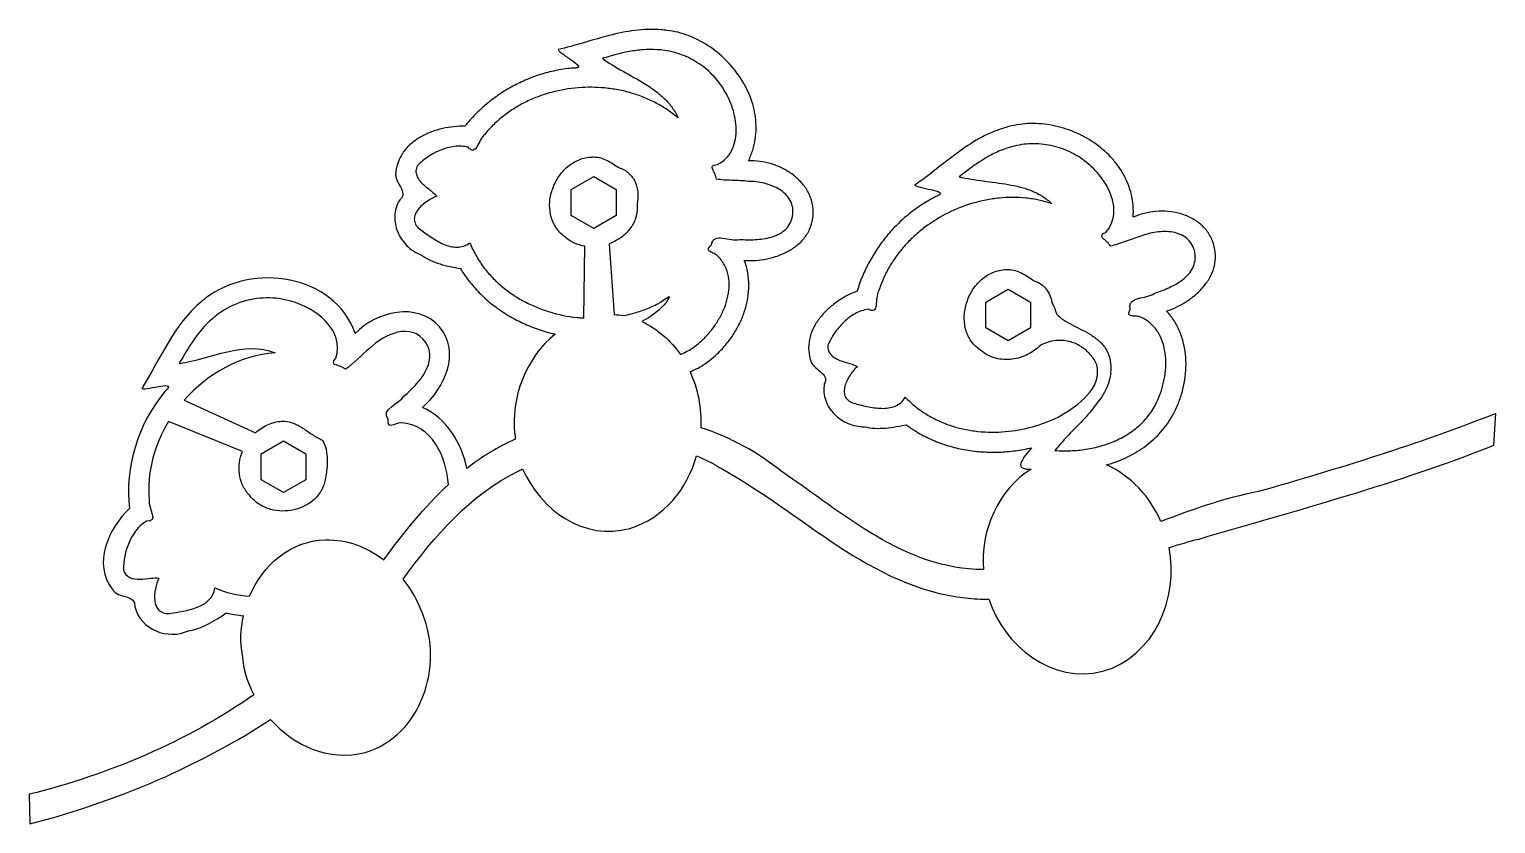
# Model space of a CAD drawing. Extents: x 0 to 116, y 42 to 104.
import ezdxf

# ---------------------------------------------------------------- set-up
doc = ezdxf.new("R2010")
doc.units = 0
doc.layers.get('0').update_dxf_attribs({"linetype": 'CONTINUOUS'})

msp = doc.modelspace()

# ---------------------------------------------------------------- linework, layer by layer
at = {"color": 5}
for points in [[(49.708988, 102.726582), (49.708996, 102.725947)], [(79.298377, 95.285652), (79.298374, 95.286446)], [(43.925609, 81.535944), (44.008937, 87.187947)], [(45.930137, 87.3853), (46.32624, 81.785235)], [(12.349525, 75.02095), (17.968582, 72.434304)], [(16.94152, 70.951817), (11.106198, 73.32767)]]:
    msp.add_lwpolyline(points, dxfattribs=at)
at = {"color": 1}
for points in [[(42.932093, 91.671709), (44.707879, 92.696943), (46.48367, 91.671709), (46.48367, 89.621214), (44.707879, 88.595954), (42.932093, 89.621214)], [(75.682896, 82.77729), (77.458686, 83.80255), (79.234472, 82.77729), (79.234472, 80.726796), (77.458686, 79.701509), (75.682896, 80.726796)], [(18.410746, 70.782563), (20.186536, 71.807797), (21.962322, 70.782563), (21.962322, 68.732043), (20.186536, 67.706835), (18.410746, 68.732043)]]:
    msp.add_lwpolyline(points, close=True, dxfattribs=at)
at = {"color": 5}
for points in [[(18.84761, 83.102304)], [(51.556558, 78.631137)]]:
    msp.add_lwpolyline(points, close=True, dxfattribs=at)
at = {"color": 3}
for points in [[(115.827821, 71.452409), (115.985166, 73.96603)], [(0.100782, 43.861289), (0.147294, 41.534358)]]:
    msp.add_lwpolyline(points, dxfattribs=at)
at = {"color": 1}
msp.add_lwpolyline([(16.994658, 57.964983), (16.994606, 57.964586)], dxfattribs=at)
at = {"color": 3}
for points in [[(48.99874, 104.328317), (48.651353, 104.319321), (48.305924, 104.291381), (47.962368, 104.248492)], [(50.047517, 104.294239), (49.695552, 104.32837), (49.34613, 104.33726), (48.99874, 104.328317)], [(45.918686, 103.843865), (44.566213, 103.497816), (43.22984, 103.041886), (41.885201, 102.734626)], [(47.962368, 104.248492), (47.275258, 104.162688), (46.594922, 104.016876), (45.918686, 103.843865)], [(50.49439, 104.255848), (50.346031, 104.27331), (50.196951, 104.286883), (50.047517, 104.294239)], [(51.348219, 104.098897), (51.066816, 104.168905), (50.781813, 104.221584), (50.49439, 104.255848)], [(52.179953, 103.838811), (51.907294, 103.941893), (51.629617, 104.028835), (51.348219, 104.098897)], [(53.74459, 103.041198), (53.250539, 103.362985), (52.72527, 103.632754), (52.179953, 103.838811)], [(41.885201, 102.734626), (41.947243, 102.622019), (42.138642, 102.470836), (42.36928, 102.308276)], [(42.36928, 102.308276), (42.59992, 102.145716), (42.86966, 101.972149), (43.088618, 101.81414)], [(55.122419, 101.929631), (54.701377, 102.345344), (54.238636, 102.719386), (53.74459, 103.041198)], [(41.830162, 101.104104), (41.420357, 101.024729), (41.01492, 100.923394), (40.615505, 100.801395)], [(43.070402, 101.274655), (42.654151, 101.240629), (42.239978, 101.183453), (41.830162, 101.104104)], [(43.426195, 101.302145), (43.357906, 101.277539), (43.243016, 101.267511), (43.070402, 101.274655)], [(43.088618, 101.81414), (43.307574, 101.656131), (43.475545, 101.513891), (43.502548, 101.414937)], [(43.502548, 101.414937), (43.516042, 101.36546), (43.494478, 101.326751), (43.426195, 101.302145)], [(56.249096, 100.568852), (55.922799, 101.056638), (55.543461, 101.513944), (55.122419, 101.929631)], [(38.309047, 99.832861), (37.942282, 99.633894), (37.585796, 99.417015), (37.241282, 99.183653)], [(39.437665, 100.375071), (39.052595, 100.213226), (38.675813, 100.031828), (38.309047, 99.832861)], [(40.615505, 100.801395), (40.21609, 100.679422), (39.822731, 100.536917), (39.437665, 100.375071)], [(57.05874, 99.02477), (56.848928, 99.562801), (56.575394, 100.081066), (56.249096, 100.568852)], [(37.241282, 99.183653), (36.896765, 98.950343), (36.564297, 98.700603), (36.245991, 98.435649)], [(57.324228, 98.204271), (57.252521, 98.481766), (57.163645, 98.755716), (57.05874, 99.02477)], [(35.335189, 97.596946), (35.047042, 97.3031), (34.774931, 96.995258), (34.520897, 96.67527)], [(36.245991, 98.435649), (35.927678, 98.170669), (35.623339, 97.890766), (35.335189, 97.596946)], [(57.486235, 97.362446), (57.450442, 97.645683), (57.395938, 97.926776), (57.324228, 98.204271)], [(57.536233, 96.507869), (57.539065, 96.794095), (57.522025, 97.07921), (57.486235, 97.362446)], [(31.879961, 96.225294), (31.593457, 96.117238), (31.315798, 95.989259), (31.053654, 95.841224)], [(32.75937, 96.490803), (32.461652, 96.421853), (32.166473, 96.333376), (31.879961, 96.225294)], [(33.653116, 96.640028), (33.357346, 96.609363), (33.057087, 96.559753), (32.75937, 96.490803)], [(34.520897, 96.67527), (34.240224, 96.68215), (33.948886, 96.670773), (33.653116, 96.640028)], [(57.466471, 95.64784), (57.510646, 95.934384), (57.533394, 96.221589), (57.536233, 96.507869)], [(77.081216, 96.514695), (76.742412, 96.413809), (76.414479, 96.292418), (76.095611, 96.154253)], [(77.509873, 96.646087), (77.365704, 96.606929), (77.222567, 96.563722), (77.081216, 96.514695)], [(78.360601, 96.819336), (78.073422, 96.779119), (77.789278, 96.721731), (77.509873, 96.646087)], [(79.229154, 96.88871), (78.937747, 96.88236), (78.647774, 96.859553), (78.360601, 96.819336)], [(80.978277, 96.734061), (80.399768, 96.847911), (79.81197, 96.90141), (79.229154, 96.88871)], [(82.671978, 96.217806), (82.126095, 96.446062), (81.556789, 96.620184), (80.978277, 96.734061)], [(84.225376, 95.376801), (83.74044, 95.707292), (83.217861, 95.989576), (82.671978, 96.217806)], [(30.319975, 95.336214), (30.095354, 95.147408), (29.892789, 94.937963), (29.718847, 94.707564)], [(31.053654, 95.841224), (30.791512, 95.69319), (30.544593, 95.525021), (30.319975, 95.336214)], [(57.26842, 94.791278), (57.356677, 95.075388), (57.422277, 95.361297), (57.466471, 95.64784)], [(75.16427, 95.693058), (74.559004, 95.356666), (73.982384, 94.967147), (73.419798, 94.553974)], [(76.095611, 96.154253), (75.776749, 96.016114), (75.466906, 95.861227), (75.16427, 95.693058)], [(85.553206, 94.247004), (85.157538, 94.667665), (84.710312, 95.046284), (84.225376, 95.376801)], [(29.289801, 93.952973), (29.179697, 93.680108), (29.104712, 93.386129), (29.071596, 93.070084)], [(29.718847, 94.707564), (29.544907, 94.477165), (29.399905, 94.225784), (29.289801, 93.952973)], [(56.933941, 93.945988), (57.068985, 94.224911), (57.180163, 94.507195), (57.26842, 94.791278)], [(57.848619, 93.898706), (57.540536, 93.942019), (57.233336, 93.958476), (56.933941, 93.945988)], [(58.768332, 93.689791), (58.465596, 93.78528), (58.1567, 93.855394), (57.848619, 93.898706)], [(73.419798, 94.553974), (72.29462, 93.727548), (71.225272, 92.805501), (70.092858, 92.018075)], [(86.106275, 93.585043), (85.936069, 93.815654), (85.751043, 94.036687), (85.553206, 94.247004)], [(29.071596, 93.070084), (29.046382, 92.96269), (29.044114, 92.857121), (29.058023, 92.753801)], [(29.058023, 92.753801), (29.07194, 92.650482), (29.101997, 92.549411), (29.141351, 92.449954)], [(59.651225, 93.329746), (59.367867, 93.473759), (59.071068, 93.59433), (58.768332, 93.689791)], [(60.45467, 92.829393), (60.204726, 93.018253), (59.934581, 93.185787), (59.651225, 93.329746)], [(61.1368, 92.199976), (60.934309, 92.430163), (60.704608, 92.64056), (60.45467, 92.829393)], [(86.570979, 92.864926), (86.431938, 93.11427), (86.276484, 93.354459), (86.106275, 93.585043)], [(86.936847, 92.090544), (86.832511, 92.357138), (86.710015, 92.61561), (86.570979, 92.864926)], [(29.141351, 92.449954), (29.220067, 92.25112), (29.335931, 92.059667), (29.433972, 91.875173)], [(29.433972, 91.875173), (29.532014, 91.690679), (29.612447, 91.512826), (29.620006, 91.341112)], [(61.655375, 91.451946), (61.514363, 91.71981), (61.339293, 91.969788), (61.1368, 92.199976)], [(70.092858, 92.018075), (70.192487, 91.936821), (70.426289, 91.86795), (70.700964, 91.803339)], [(70.700964, 91.803339), (70.975633, 91.73878), (71.291101, 91.678138), (71.553239, 91.613447)], [(71.553239, 91.613447), (71.815378, 91.548677), (72.024124, 91.480044), (72.086155, 91.398341)], [(87.193422, 91.266949), (87.127334, 91.549259), (87.04118, 91.823976), (86.936847, 92.090544)], [(29.369634, 90.84306), (29.247195, 90.6433), (29.155393, 90.43576), (29.091742, 90.22412)], [(29.569624, 91.088011), (29.530183, 91.005038), (29.466011, 90.923361), (29.369634, 90.84306)], [(29.620006, 91.341112), (29.623763, 91.255254), (29.609053, 91.170985), (29.569624, 91.088011)], [(61.968922, 90.596177), (61.903433, 90.89812), (61.796385, 91.184081), (61.655375, 91.451946)], [(62.034423, 89.643915), (62.058473, 89.976285), (62.034415, 90.294235), (61.968922, 90.596177)], [(70.651354, 90.484814), (70.30089, 90.258066), (69.962358, 90.012348), (69.637458, 89.749987)], [(71.737725, 91.106479), (71.364332, 90.919392), (71.001819, 90.711589), (70.651354, 90.484814)], [(72.057474, 91.264991), (72.00329, 91.216784), (71.900553, 91.164264), (71.737725, 91.106479)], [(72.086155, 91.398341), (72.117167, 91.357489), (72.111661, 91.313251), (72.057474, 91.264991)], [(87.329849, 90.398401), (87.305534, 90.694893), (87.259512, 90.984639), (87.193422, 91.266949)], [(87.33567, 89.489531), (87.356677, 89.798723), (87.354164, 90.101936), (87.329849, 90.398401)], [(28.982834, 89.580733), (28.973044, 89.364912), (28.988734, 89.149224), (29.027795, 88.936975)], [(29.091742, 90.22412), (29.028096, 90.012454), (28.992658, 89.796554), (28.982834, 89.580733)], [(61.847611, 88.730389), (61.949206, 89.011508), (62.013812, 89.315859), (62.034423, 89.643915)], [(69.637458, 89.749987), (69.312562, 89.4876), (69.001259, 89.208411), (68.704568, 88.914353)], [(88.2019, 89.787558), (87.899946, 89.712628), (87.608728, 89.612959), (87.33567, 89.489531)], [(89.133241, 89.93718), (88.816762, 89.912573), (88.503847, 89.862488), (88.2019, 89.787558)], [(90.086286, 89.932946), (89.769654, 89.960648), (89.449717, 89.961733), (89.133241, 89.93718)], [(91.018402, 89.769381), (90.715981, 89.851216), (90.402918, 89.905271), (90.086286, 89.932946)], [(91.886569, 89.440319), (91.612728, 89.578193), (91.320826, 89.687598), (91.018402, 89.769381)], [(92.647378, 88.940362), (92.416487, 89.136127), (92.160413, 89.302497), (91.886569, 89.440319)], [(29.027795, 88.936975), (29.066855, 88.7247), (29.128913, 88.515891), (29.211892, 88.314913)], [(29.211892, 88.314913), (29.294873, 88.113989), (29.398849, 87.920896), (29.520788, 87.738968)], [(61.438721, 87.956033), (61.607629, 88.191168), (61.746016, 88.449295), (61.847611, 88.730389)], [(68.704568, 88.914353), (68.407875, 88.620375), (68.125888, 88.311606), (67.860042, 87.990005)], [(93.25742, 88.263637), (93.083846, 88.519225), (92.878272, 88.744623), (92.647378, 88.940362)], [(93.674449, 87.405196), (93.572563, 87.722458), (93.430992, 88.008103), (93.25742, 88.263637)], [(29.520788, 87.738968), (29.642731, 87.557041), (29.782648, 87.386411), (29.938594, 87.231259)], [(29.938594, 87.231259), (30.094542, 87.076108), (30.266362, 86.936381), (30.451356, 86.815784)], [(60.116704, 86.814223), (60.379261, 86.960379), (60.625495, 87.128257), (60.848057, 87.318466)], [(60.848057, 87.318466), (61.07062, 87.508649), (61.269817, 87.720871), (61.438721, 87.956033)], [(67.112023, 86.988901), (66.879666, 86.643726), (66.664882, 86.287782), (66.468649, 85.923054)], [(67.860042, 87.990005), (67.5942, 87.668404), (67.34438, 87.334076), (67.112023, 86.988901)], [(93.842269, 86.48778), (93.831447, 86.786468), (93.777909, 87.093173), (93.674449, 87.405196)], [(25.857822, 80.277004), (24.253923, 84.96894), (17.681988, 85.919931), (14.027886, 83.074523)], [(30.451356, 86.815784), (30.636345, 86.695134), (30.834875, 86.593402), (31.043957, 86.515032)], [(31.043957, 86.515032), (31.269974, 86.347974), (31.513719, 86.207957), (31.768722, 86.088683)], [(31.768722, 86.088683), (32.023719, 85.969409), (32.289771, 85.870931), (32.559371, 85.787931)], [(32.559371, 85.787931), (33.098571, 85.621878), (33.65264, 85.516839), (34.163931, 85.426722)], [(56.879683, 85.088373), (56.820827, 85.420239), (56.730964, 85.748931), (56.607218, 86.072014)], [(56.607218, 86.072014), (56.893145, 86.05217), (57.189918, 86.051906), (57.490498, 86.072014)], [(57.490498, 86.072014), (57.791077, 86.092122), (58.09547, 86.132551), (58.397037, 86.193722)], [(58.397037, 86.193722), (58.698601, 86.254868), (58.997241, 86.337021), (59.286132, 86.440208)], [(59.286132, 86.440208), (59.575023, 86.543396), (59.854148, 86.668014), (60.116704, 86.814223)], [(66.468649, 85.923054), (66.272415, 85.558325), (66.094753, 85.18476), (65.937286, 84.804528)], [(93.752353, 85.616931), (93.821155, 85.898183), (93.853085, 86.189066), (93.842269, 86.48778)], [(34.163931, 85.426722), (34.389359, 85.052574), (34.637924, 84.695969), (34.907299, 84.357011)], [(56.966109, 84.086872), (56.966638, 84.421596), (56.938534, 84.756479), (56.879683, 85.088373)], [(65.937286, 84.804528), (65.779819, 84.424295), (65.642516, 84.037421), (65.526457, 83.645679)], [(92.953176, 84.063509), (93.142075, 84.297268), (93.307318, 84.544945), (93.442679, 84.804554)], [(93.442679, 84.804554), (93.578045, 85.06411), (93.683558, 85.335705), (93.752353, 85.616931)], [(34.907299, 84.357011), (35.176674, 84.018106), (35.466766, 83.696982), (35.774691, 83.394272)], [(56.882009, 83.085768), (56.936473, 83.417423), (56.965514, 83.752121), (56.966109, 84.086872)], [(65.526457, 83.645679), (65.263564, 83.547148), (64.997534, 83.427265), (64.734641, 83.288333)], [(92.322203, 83.406575), (92.551599, 83.610251), (92.764277, 83.829803), (92.953176, 84.063509)], [(13.683332, 82.787715), (11.496313, 80.994713), (10.4584, 78.265906), (8.979339, 75.937335)], [(14.027886, 83.074523), (13.910098, 82.982633), (13.794698, 82.887595), (13.683332, 82.787715)], [(32.508989, 80.807203), (30.775262, 82.832456), (27.490118, 82.032647), (25.857822, 80.277004)], [(35.774691, 83.394272), (36.082616, 83.091562), (36.408357, 82.807109), (36.749442, 82.541599)], [(36.749442, 82.541599), (37.090522, 82.276143), (37.446826, 82.029366), (37.815658, 81.802115)], [(56.64481, 82.102867), (56.747704, 82.425526), (56.827542, 82.75406), (56.882009, 83.085768)], [(63.961431, 82.815866), (63.711048, 82.640686), (63.470171, 82.448413), (63.244807, 82.241112)], [(64.734641, 83.288333), (64.471748, 83.149374), (64.211814, 82.9911), (63.961431, 82.815866)], [(89.97505, 82.064026), (90.247729, 82.152371), (90.5231, 82.263258), (90.794385, 82.394226)], [(90.794385, 82.394226), (91.06567, 82.525221), (91.332831, 82.676325), (91.589685, 82.845738)], [(91.589685, 82.845738), (91.846546, 83.015203), (92.092804, 83.202899), (92.322203, 83.406575)], [(37.815658, 81.802115), (38.184495, 81.574838), (38.565868, 81.366981), (38.957065, 81.178889)], [(38.957065, 81.178889), (39.348259, 80.990823), (39.749611, 80.822919), (40.15777, 80.675043)], [(55.775095, 80.262293), (55.95838, 80.549154), (56.124189, 80.847922), (56.270028, 81.155632)], [(56.270028, 81.155632), (56.415863, 81.463369), (56.541913, 81.780208), (56.64481, 82.102867)], [(62.621975, 81.576426), (62.434139, 81.341158), (62.268322, 81.0929), (62.130527, 80.83382)], [(63.244807, 82.241112), (63.01944, 82.033811), (62.809805, 81.811693), (62.621975, 81.576426)], [(90.595558, 81.253211), (90.416944, 81.539066), (90.210574, 81.810582), (89.97505, 82.064026)], [(91.049795, 80.356353), (90.925216, 80.667053), (90.774171, 80.967381), (90.595558, 81.253211)], [(31.164493, 74.450985), (32.902554, 75.946674), (34.237872, 78.825976), (32.508989, 80.807203)], [(41.646832, 80.243296), (39.378871, 78.377984), (38.100265, 75.184807), (38.47996, 72.277089)], [(40.15777, 80.675043), (40.565927, 80.52722), (40.981, 80.399533), (41.400722, 80.292905)], [(41.400722, 80.292905), (41.482068, 80.272268), (41.565174, 80.262346), (41.646832, 80.243296)], [(55.175904, 79.44063), (55.391156, 79.700715), (55.591808, 79.975432), (55.775095, 80.262293)], [(61.807677, 80.026126), (61.732438, 79.747414), (61.691584, 79.459891), (61.691406, 79.165701)], [(62.130527, 80.83382), (61.992738, 80.574766), (61.88292, 80.304838), (61.807677, 80.026126)], [(91.345904, 79.396735), (91.272484, 79.724739), (91.174372, 80.045679), (91.049795, 80.356353)], [(54.489122, 78.707707), (54.730846, 78.935064), (54.960652, 79.180597), (55.175904, 79.44063)], [(61.691406, 79.165701), (61.691232, 78.871484), (61.731909, 78.570547), (61.819306, 78.26498)], [(91.493181, 78.396002), (91.468046, 78.733716), (91.41932, 79.068758), (91.345904, 79.396735)], [(52.315605, 77.274459), (52.600058, 77.402465), (52.893037, 77.50843), (53.162454, 77.672895)], [(53.162454, 77.672895), (53.632116, 77.959598), (54.076843, 78.302895), (54.489122, 78.707707)], [(61.819306, 78.26498), (61.836054, 78.155945), (61.873191, 78.057547), (61.924726, 77.966953)], [(61.924726, 77.966953), (61.976259, 77.876307), (62.042141, 77.793307), (62.115801, 77.715811)], [(62.115801, 77.715811), (62.263126, 77.560739), (62.441934, 77.426648), (62.601819, 77.292186)], [(91.499373, 77.377859), (91.519666, 77.717795), (91.518317, 78.058261), (91.493181, 78.396002)], [(8.979339, 75.937335), (9.472549, 75.79192), (11.871444, 76.663484), (10.848999, 75.733473)], [(53.18842, 72.842927), (53.264247, 74.375288), (52.969671, 75.910665), (52.315605, 77.274459)], [(62.601819, 77.292186), (62.761707, 77.157646), (62.902706, 77.022708), (62.973889, 76.866234)], [(63.021948, 76.612763), (63.016365, 76.521085), (62.987158, 76.421284), (62.92777, 76.310847)], [(62.973889, 76.866234), (63.009486, 76.78797), (63.027526, 76.704468), (63.021948, 76.612763)], [(91.374185, 76.363975), (91.436997, 76.698541), (91.479105, 77.037948), (91.499373, 77.377859)], [(10.848999, 75.733473), (8.673584, 73.197627), (7.651734, 69.699253), (8.008078, 66.450302)], [(62.92777, 76.310847), (62.888852, 76.079786), (62.881359, 75.853091), (62.901417, 75.632984)], [(62.901417, 75.632984), (62.921473, 75.412878), (62.96901, 75.199279), (63.040556, 74.995418)], [(90.762206, 74.441592), (90.901462, 74.742794), (91.023276, 75.056325), (91.125749, 75.377979)], [(91.125749, 75.377979), (91.228222, 75.699659), (91.311378, 76.02941), (91.374185, 76.363975)], [(34.677855, 69.610962), (34.271453, 71.654709), (33.095287, 73.577675), (31.164493, 74.450985)], [(63.040556, 74.995418), (63.112102, 74.791583), (63.207548, 74.597114), (63.323097, 74.414816)], [(63.323097, 74.414816), (63.438646, 74.232518), (63.574112, 74.062497), (63.726176, 73.907107)], [(89.918455, 72.985855), (90.246949, 73.427285), (90.531077, 73.912029), (90.762206, 74.441592)], [(63.726176, 73.907107), (63.878238, 73.751691), (64.046997, 73.610906), (64.228086, 73.487743)], [(64.228086, 73.487743), (64.409169, 73.364579), (64.602553, 73.259037), (64.805182, 73.173418)], [(64.805182, 73.173418), (65.007808, 73.087799), (65.219477, 73.022023), (65.436155, 72.97924)], [(67.775553, 72.813875), (68.337734, 72.861368), (68.89078, 72.971144), (69.398716, 73.078591)], [(69.398716, 73.078591), (69.74763, 72.81578), (70.111676, 72.577629), (70.488188, 72.363899)], [(115.985166, 73.96603), (109.854791, 71.528371), (103.500608, 69.583525), (97.226173, 67.78576)], [(38.502053, 71.93059), (37.100629, 71.309534), (35.83844, 70.520176), (34.677855, 69.610962)], [(38.47996, 72.277089), (38.483929, 72.161519), (38.49229, 72.045975), (38.502053, 71.93059)], [(59.593866, 69.351273), (57.702217, 70.895752), (55.512787, 72.073862), (53.18842, 72.842927)], [(65.436155, 72.97924), (65.652833, 72.936378), (65.874892, 72.916534), (66.098132, 72.921905)], [(66.098132, 72.921905), (66.370211, 72.851367), (66.648764, 72.812738), (66.929865, 72.797471)], [(66.929865, 72.797471), (67.210966, 72.782125), (67.49446, 72.789798), (67.775553, 72.813875)], [(70.488188, 72.363899), (70.864701, 72.150195), (71.253723, 71.961044), (71.652461, 71.795335)], [(88.808444, 71.789806), (89.217071, 72.14612), (89.589959, 72.544397), (89.918455, 72.985855)], [(71.652461, 71.795335), (72.051193, 71.629653), (72.459681, 71.487413), (72.875259, 71.368615)], [(72.875259, 71.368615), (73.29084, 71.249844), (73.713647, 71.154409), (74.14069, 71.081437)], [(74.14069, 71.081437), (74.567735, 71.008491), (74.998956, 70.958141), (75.432087, 70.929883)], [(75.432087, 70.929883), (75.865217, 70.90152), (76.300108, 70.89517), (76.73395, 70.910833)], [(76.73395, 70.910833), (77.16779, 70.926179), (77.600823, 70.962956), (78.030001, 71.0209)], [(78.030001, 71.0209), (78.459171, 71.078791), (78.884444, 71.157584), (79.30357, 71.256935)], [(79.30357, 71.256935), (79.125855, 71.04204), (78.937305, 70.821642), (78.781508, 70.613548)], [(85.996587, 70.141848), (86.513805, 70.336899), (87.012566, 70.570711), (87.484101, 70.844899)], [(87.484101, 70.844899), (87.955636, 71.119113), (88.399811, 71.433465), (88.808444, 71.789806)], [(92.543508, 64.038466), (100.344481, 66.34005), (108.265934, 68.439493), (115.827821, 71.452409)], [(38.790023, 69.438956), (38.888696, 69.494598), (38.988746, 69.547594), (39.088457, 69.601331)], [(39.088457, 69.601331), (40.465235, 66.336399), (43.971046, 63.845823), (47.549596, 64.88262)], [(47.549596, 64.88262), (50.275043, 65.700473), (52.088582, 67.984727), (52.827584, 70.617543)], [(52.827584, 70.617543), (53.521279, 70.330999), (54.19821, 69.987464), (54.851112, 69.580032)], [(54.851112, 69.580032), (61.177731, 66.103725), (66.578348, 60.207617), (74.094959, 59.380212)], [(79.275286, 69.568338), (76.701219, 67.984568), (75.212316, 64.652141), (75.504574, 61.619169)], [(78.456719, 70.044984), (78.433673, 69.962514), (78.429731, 69.887399), (78.450527, 69.822523)], [(78.450527, 69.822523), (78.471324, 69.757647), (78.51676, 69.702878), (78.592381, 69.660121)], [(78.781508, 70.613548), (78.625713, 70.405426), (78.502859, 70.209926), (78.456719, 70.044984)], [(78.592381, 69.660121), (78.668004, 69.617391), (78.773814, 69.587044), (78.915231, 69.570983)], [(78.915231, 69.570983), (79.010155, 69.559606), (79.146588, 69.565163), (79.275286, 69.568338)], [(85.221053, 69.913936), (85.479673, 69.99048), (85.745709, 70.047207), (85.996587, 70.141848)], [(89.518479, 65.422343), (88.688561, 67.36621), (87.136396, 69.05957), (85.221053, 69.913936)], [(29.64869, 60.871219), (32.136493, 64.312019), (34.911075, 67.52377), (38.790023, 69.438956)], [(75.504574, 61.619169), (69.322246, 61.648776), (64.422819, 66.067556), (59.593866, 69.351273)], [(97.226173, 67.78576), (94.581813, 67.290698), (92.041398, 66.387014), (89.518479, 65.422343)], [(8.008078, 66.450302), (6.373741, 64.909634), (5.080831, 62.037634), (6.671334, 60.054133)], [(90.178141, 63.359837), (90.961734, 63.617409), (91.749298, 63.849686), (92.543508, 64.038466)], [(84.92767, 53.580943), (89.00282, 54.727065), (90.971153, 59.398204), (90.178141, 63.359837)], [(31.188525, 58.097724), (30.84204, 59.086763), (30.315178, 60.035268), (29.64869, 60.871219)], [(6.671334, 60.054133), (7.132431, 59.301552), (8.545655, 59.68025), (8.449527, 58.681368)], [(74.094959, 59.380212), (74.717391, 59.30425), (75.332659, 59.272342), (75.941753, 59.276734)], [(75.941753, 59.276734), (77.143454, 55.575742), (80.958838, 52.541527), (84.92767, 53.580943)], [(8.449527, 58.681368), (8.877554, 56.856511), (11.054117, 56.051992), (12.684165, 56.783036)], [(12.684165, 56.783036), (13.796828, 56.944008), (14.813722, 57.61306), (15.667326, 58.204245)], [(15.667326, 58.204245), (16.105963, 58.093041), (16.549291, 58.015915), (16.99477, 57.964744)], [(16.99477, 57.964744), (16.766389, 56.935118), (16.729173, 55.870276), (16.915704, 54.856393)], [(26.638398, 47.17202), (31.082964, 48.45644), (32.872781, 54.060262), (31.188525, 58.097724)], [(16.915704, 54.856393), (17.008374, 53.774988), (17.336701, 52.707765), (17.842394, 51.722853)], [(17.842394, 51.722853), (12.519541, 48.005246), (6.386774, 45.422595), (0.100782, 43.861289)], [(10.855203, 45.238789), (13.698826, 46.563531), (16.530902, 48.035937), (19.170227, 49.775361)], [(19.170227, 49.775361), (21.031451, 47.669754), (23.807076, 46.419677), (26.638398, 47.17202)], [(0.147294, 41.534358), (3.831257, 42.450874), (7.431394, 43.750825), (10.855203, 45.238789)]]:
    msp.add_open_spline(points, degree=3, dxfattribs=at)
at = {"color": 5}
for points in [[(47.520752, 102.577172), (46.799616, 102.442552), (46.087265, 102.244511), (45.385215, 102.04737)], [(45.385215, 102.04737), (45.885198, 101.679044), (46.444842, 101.349161), (47.01884, 101.024544)], [(48.60906, 102.723301), (48.244316, 102.695864), (47.881318, 102.644482), (47.520752, 102.577172)], [(49.708996, 102.725947), (49.340468, 102.754602), (48.973806, 102.751083), (48.60906, 102.723301)], [(50.127567, 102.693245), (49.988729, 102.708855), (49.849125, 102.719835), (49.708988, 102.726582)], [(51.645309, 102.328543), (51.157756, 102.509915), (50.64814, 102.634005), (50.127567, 102.693245)], [(53.029726, 101.618904), (52.598135, 101.90812), (52.132862, 102.147171), (51.645309, 102.328543)], [(47.01884, 101.024544), (47.592837, 100.699927), (48.181215, 100.380654), (48.739671, 100.032357)], [(54.211829, 100.607323), (53.859134, 100.990148), (53.461319, 101.329662), (53.029726, 101.618904)], [(43.465557, 99.714275), (42.757098, 99.656172), (42.054296, 99.534887), (41.370329, 99.351134)], [(45.594117, 99.69787), (44.888079, 99.766953), (44.174018, 99.772271), (43.465557, 99.714275)], [(46.645219, 99.546344), (46.297853, 99.612939), (45.947137, 99.663342), (45.594117, 99.69787)], [(48.739671, 100.032357), (49.018902, 99.858234), (49.290758, 99.676624), (49.549315, 99.483955)], [(55.123014, 99.336476), (54.87216, 99.798571), (54.564523, 100.224524), (54.211829, 100.607323)], [(39.388661, 98.613185), (39.072391, 98.459224), (38.764213, 98.289784), (38.465847, 98.105079)], [(40.359925, 99.02866), (40.029114, 98.905655), (39.704933, 98.767146), (39.388661, 98.613185)], [(41.370329, 99.351134), (41.028347, 99.259244), (40.690734, 99.151691), (40.359925, 99.02866)], [(47.675004, 99.298297), (47.33666, 99.397171), (46.992582, 99.479721), (46.645219, 99.546344)], [(48.672234, 98.952963), (48.346275, 99.084302), (48.01335, 99.199422), (47.675004, 99.298297)], [(49.627216, 98.509971), (49.317008, 98.673933), (48.998193, 98.82165), (48.672234, 98.952963)], [(49.549315, 99.483955), (49.807868, 99.291259), (50.053208, 99.087344), (50.279893, 98.867687)], [(50.529879, 97.968924), (50.238784, 98.165721), (49.937427, 98.346008), (49.627216, 98.509971)], [(50.279893, 98.867687), (50.506577, 98.648057), (50.714452, 98.41271), (50.898073, 98.157651)], [(55.471057, 98.6493), (55.366727, 98.893669), (55.249604, 99.124651), (55.123014, 99.336476)], [(55.741583, 97.8823), (55.666928, 98.147148), (55.575388, 98.404931), (55.471057, 98.6493)], [(37.601943, 97.50511), (37.324848, 97.289845), (37.059105, 97.05934), (36.806643, 96.813674)], [(38.465847, 98.105079), (38.167477, 97.920373), (37.879044, 97.720401), (37.601943, 97.50511)], [(51.370529, 97.329029), (51.101913, 97.558846), (50.820974, 97.772127), (50.529879, 97.968924)], [(50.898073, 98.157651), (51.081694, 97.90262), (51.241166, 97.627876), (51.370529, 97.329029)], [(55.911729, 97.072251), (55.874166, 97.345566), (55.816243, 97.617425), (55.741583, 97.8823)], [(36.806643, 96.813674), (36.554175, 96.568035), (36.314867, 96.306997), (36.090402, 96.031169)], [(55.862508, 95.466151), (55.921381, 95.720125), (55.952456, 95.984814), (55.959401, 96.254477)], [(55.959401, 96.254477), (55.96636, 96.52414), (55.949294, 96.798963), (55.911729, 97.072251)], [(33.696743, 95.073853), (33.331729, 95.031838), (32.967597, 94.933915), (32.61696, 94.79403)], [(34.781561, 95.017656), (34.427385, 95.101846), (34.061755, 95.115869), (33.696743, 95.073853)], [(35.491214, 95.085495), (35.401015, 94.93283), (35.306325, 94.816969), (35.19278, 94.788606)], [(35.762126, 95.60212), (35.666992, 95.427469), (35.58141, 95.238133), (35.491214, 95.085495)], [(36.090402, 96.031169), (35.962037, 95.936792), (35.857265, 95.776772), (35.762126, 95.60212)], [(55.598957, 94.742939), (55.717175, 94.969158), (55.803633, 95.212151), (55.862508, 95.466151)], [(77.753887, 95.057423), (77.619278, 95.020011), (77.486028, 94.978339), (77.353522, 94.932222)], [(79.298374, 95.286446), (78.778362, 95.272423), (78.258882, 95.19699), (77.753887, 95.057423)], [(80.847512, 95.144973), (80.339099, 95.251971), (79.818386, 95.299622), (79.298377, 95.285652)], [(82.321847, 94.648483), (81.851651, 94.871765), (81.355922, 95.037976), (80.847512, 95.144973)], [(31.618179, 94.262667), (31.307135, 94.053223), (31.021843, 93.816077), (30.775595, 93.565411)], [(32.61696, 94.79403), (32.266326, 94.654118), (31.929226, 94.472111), (31.618179, 94.262667)], [(35.006746, 94.818054), (34.93883, 94.854117), (34.864159, 94.918569), (34.781561, 95.017656)], [(35.19278, 94.788606), (35.136005, 94.774319), (35.074659, 94.781991), (35.006746, 94.818054)], [(42.655913, 93.487967), (42.923815, 93.712599), (43.222553, 93.896643), (43.546175, 94.026685)], [(43.546175, 94.026685), (43.869795, 94.156755), (44.21846, 94.232902), (44.586036, 94.241792)], [(44.586036, 94.241792), (44.635185, 94.244702), (44.683788, 94.24576), (44.732152, 94.244967)], [(44.732152, 94.244967), (44.913518, 94.241527), (45.089516, 94.212026), (45.260413, 94.163581)], [(45.260413, 94.163581), (45.431313, 94.115109), (45.597053, 94.04764), (45.758449, 93.968239)], [(45.758449, 93.968239), (46.081241, 93.809436), (46.386062, 93.602849), (46.676612, 93.404703)], [(54.481579, 93.636399), (54.740749, 93.770966), (54.960898, 93.934452), (55.145884, 94.120877)], [(55.145884, 94.120877), (55.330868, 94.307303), (55.480738, 94.516694), (55.598957, 94.742939)], [(75.379218, 93.976864), (74.760638, 93.582476), (74.173898, 93.132579), (73.596376, 92.687391)], [(76.333816, 94.519075), (76.005746, 94.357335), (75.688508, 94.174032), (75.379218, 93.976864)], [(77.353522, 94.932222), (77.000989, 94.821044), (76.661886, 94.680788), (76.333816, 94.519075)], [(83.641922, 93.810177), (83.236557, 94.14506), (82.792043, 94.425201), (82.321847, 94.648483)], [(30.655832, 93.1511), (30.648635, 93.018676), (30.671495, 92.891729), (30.717067, 92.770497)], [(30.775595, 93.565411), (30.700178, 93.421398), (30.663023, 93.283524), (30.655832, 93.1511)], [(30.717067, 92.770497), (30.762625, 92.649265), (30.830753, 92.533695), (30.913567, 92.423231)], [(41.950529, 92.705436), (42.150938, 92.998038), (42.388015, 93.263336), (42.655913, 93.487967)], [(46.676612, 93.404703), (46.832266, 93.359062), (46.975787, 93.298499), (47.107208, 93.225263)], [(47.107208, 93.225263), (47.238629, 93.152026), (47.3579, 93.066116), (47.465324, 92.969463)], [(47.465324, 92.969463), (47.680184, 92.776159), (47.847258, 92.540071), (47.967622, 92.278028)], [(54.112988, 93.25389), (54.067742, 93.362661), (54.049597, 93.455741), (54.09788, 93.522839)], [(54.09788, 93.522839), (54.146167, 93.589964), (54.26102, 93.631186), (54.481579, 93.636399)], [(54.290889, 92.890326), (54.230842, 93.020581), (54.158242, 93.145067), (54.112988, 93.25389)], [(54.394759, 92.492658), (54.398648, 92.624156), (54.350936, 92.760099), (54.290889, 92.890326)], [(84.221733, 93.302441), (84.033651, 93.490137), (83.838489, 93.660978), (83.641922, 93.810177)], [(84.7593, 92.692392), (84.591075, 92.910144), (84.409822, 93.114773), (84.221733, 93.302441)], [(30.913567, 92.423231), (30.99639, 92.312768), (31.093836, 92.207437), (31.198439, 92.107345)], [(31.198439, 92.107345), (31.407637, 91.907161), (31.644968, 91.727112), (31.848401, 91.565928)], [(31.848401, 91.565928), (32.051834, 91.404718), (32.221461, 91.262345), (32.295272, 91.13688)], [(41.235453, 90.728416), (41.265583, 91.077163), (41.344133, 91.425038), (41.465286, 91.758995)], [(41.465286, 91.758995), (41.586438, 92.092978), (41.75012, 92.412859), (41.950529, 92.705436)], [(47.967622, 92.278028), (48.087986, 92.015984), (48.161496, 91.727933), (48.189317, 91.430409)], [(55.634221, 92.394233), (55.201182, 92.408256), (54.776632, 92.425903), (54.394759, 92.492658)], [(56.923294, 92.317477), (56.508584, 92.369626), (56.067264, 92.38021), (55.634221, 92.394233)], [(58.185627, 92.161294), (57.757822, 92.267471), (57.320288, 92.317556), (56.923294, 92.317477)], [(58.813883, 91.959364), (58.611111, 92.041252), (58.399527, 92.108218), (58.185627, 92.161294)], [(59.38982, 91.668692), (59.210728, 91.780849), (59.016657, 91.877501), (58.813883, 91.959364)], [(59.875835, 91.284994), (59.732982, 91.4289), (59.568908, 91.556535), (59.38982, 91.668692)], [(73.596376, 92.687391), (74.197768, 92.53261), (74.839833, 92.43564), (75.493552, 92.349042)], [(75.493552, 92.349042), (76.147274, 92.262444), (76.812733, 92.1859), (77.460882, 92.071547)], [(77.460882, 92.071547), (77.784955, 92.014318), (78.104809, 91.947854), (78.416642, 91.865728)], [(78.416642, 91.865728), (78.728467, 91.783627), (79.032386, 91.685943), (79.324724, 91.566881)], [(79.324724, 91.566881), (79.61707, 91.447898), (79.897817, 91.307324), (80.16344, 91.13942)], [(85.219741, 92.004449), (85.082769, 92.243923), (84.927527, 92.474613), (84.7593, 92.692392)], [(85.569719, 91.264197), (85.475389, 91.516927), (85.356713, 91.765001), (85.219741, 92.004449)], [(31.517796, 90.722542), (31.255002, 90.541938), (31.006248, 90.324344), (30.823651, 90.086537)], [(32.295272, 91.13688), (32.057327, 91.046816), (31.780594, 90.903173), (31.517796, 90.722542)], [(41.296304, 89.693207), (41.223636, 90.030128), (41.205325, 90.379695), (41.235453, 90.728416)], [(48.136606, 90.526195), (48.152217, 90.336277), (48.149597, 90.152286), (48.130785, 89.974671)], [(48.189317, 91.430409), (48.21714, 91.132885), (48.199371, 90.825941), (48.136606, 90.526195)], [(60.234346, 90.803637), (60.140273, 90.980802), (60.018697, 91.141087), (59.875835, 91.284994)], [(60.427746, 90.220337), (60.395014, 90.432215), (60.328413, 90.626446), (60.234346, 90.803637)], [(74.668018, 90.585938), (73.987324, 90.386151), (73.322939, 90.124425), (72.687511, 89.805761)], [(75.699739, 90.838271), (75.352651, 90.770247), (75.00837, 90.685845), (74.668018, 90.585938)], [(76.747357, 90.992894), (76.396577, 90.95818), (76.046833, 90.906295), (75.699739, 90.838271)], [(77.80156, 91.045228), (77.450138, 91.045228), (77.098136, 91.027501), (76.747357, 90.992894)], [(78.852662, 90.991359), (78.50365, 91.027501), (78.152982, 91.045228), (77.80156, 91.045228)], [(79.892522, 90.826656), (79.548974, 90.900422), (79.201671, 90.95519), (78.852662, 90.991359)], [(80.911068, 90.547203), (80.576036, 90.659995), (80.236071, 90.752864), (79.892522, 90.826656)], [(80.16344, 91.13942), (80.429063, 90.971462), (80.679406, 90.776041), (80.911068, 90.547203)], [(85.774358, 90.496403), (85.734057, 90.753975), (85.664051, 91.011467), (85.569719, 91.264197)], [(85.799943, 89.727074), (85.825052, 89.9811), (85.814681, 90.238805), (85.774358, 90.496403)], [(30.606222, 89.716808), (30.554676, 89.589861), (30.526215, 89.46003), (30.527546, 89.32922)], [(30.527546, 89.32922), (30.528869, 89.19841), (30.559814, 89.066356), (30.627153, 88.935838)], [(30.823651, 90.086537), (30.732352, 89.967633), (30.657776, 89.843755), (30.606222, 89.716808)], [(41.683104, 88.73359), (41.495877, 89.032066), (41.368969, 89.356313), (41.296304, 89.693207)], [(48.027302, 89.461512), (47.927773, 89.133111), (47.769687, 88.832518), (47.567252, 88.56468)], [(48.130785, 89.974671), (48.111974, 89.79703), (48.077067, 89.625712), (48.027302, 89.461512)], [(60.180863, 88.923905), (60.285537, 89.10062), (60.366106, 89.301915), (60.418062, 89.530833)], [(60.418062, 89.530833), (60.459226, 89.778959), (60.460483, 90.008432), (60.427746, 90.220337)], [(72.687511, 89.805761), (72.05209, 89.48715), (71.445604, 89.111706), (70.879864, 88.685674)], [(85.612356, 88.980605), (85.714274, 89.222646), (85.774829, 89.473021), (85.799943, 89.727074)], [(30.627153, 88.935838), (30.69449, 88.805319), (30.798093, 88.676228), (30.944574, 88.550207)], [(30.944574, 88.550207), (31.206464, 88.360633), (31.505681, 88.136346), (31.827084, 87.922325)], [(42.009825, 88.30687), (41.88537, 88.441516), (41.776716, 88.584339), (41.683104, 88.73359)], [(42.431507, 87.928992), (42.274731, 88.0457), (42.13429, 88.172224), (42.009825, 88.30687)], [(47.567252, 88.56468), (47.364819, 88.296842), (47.118045, 88.061681), (46.840547, 87.863561)], [(58.732886, 87.909228), (58.93472, 87.967595), (59.128044, 88.04062), (59.307659, 88.13206)], [(59.307659, 88.13206), (59.487274, 88.2235), (59.653038, 88.333355), (59.800268, 88.464218)], [(59.800268, 88.464218), (59.947493, 88.595107), (60.076191, 88.747163), (60.180863, 88.923905)], [(70.879864, 88.685674), (70.596993, 88.472631), (70.32412, 88.247101), (70.063246, 88.009373)], [(84.863951, 88.034534), (84.883662, 88.114809), (84.974475, 88.195692), (85.177111, 88.282978)], [(85.177111, 88.282978), (85.36722, 88.50462), (85.510441, 88.738538), (85.612356, 88.980605)], [(89.164091, 88.29925), (88.727603, 88.23784), (88.302917, 88.120921), (87.934705, 87.97249)], [(89.822192, 88.346505), (89.603511, 88.346505), (89.382333, 88.329836), (89.164091, 88.29925)], [(90.465177, 88.292265), (90.257148, 88.32936), (90.04087, 88.346346), (89.822192, 88.346505)], [(91.059331, 88.117878), (90.873043, 88.197968), (90.673206, 88.255144), (90.465177, 88.292265)], [(91.571702, 87.805485), (91.418243, 87.934628), (91.245616, 88.037736), (91.059331, 88.117878)], [(31.827084, 87.922325), (32.148484, 87.708303), (32.492191, 87.504336), (32.842914, 87.354926)], [(32.842914, 87.354926), (33.01828, 87.280207), (33.19531, 87.2193), (33.372343, 87.177417)], [(33.372343, 87.177417), (33.549376, 87.13556), (33.726448, 87.112938), (33.901383, 87.115001)], [(33.901383, 87.115001), (34.076315, 87.117647), (34.248958, 87.143868), (34.418019, 87.201044)], [(34.418019, 87.201044), (34.587074, 87.258247), (34.752378, 87.345824), (34.911787, 87.469252)], [(34.911787, 87.469252), (35.051137, 87.123653), (35.211001, 86.792289), (35.38928, 86.475133)], [(43.173325, 87.439857), (42.907532, 87.56228), (42.657451, 87.724231), (42.431507, 87.928992)], [(44.008937, 87.187947), (43.720631, 87.23454), (43.439122, 87.317434), (43.173325, 87.439857)], [(46.840547, 87.863561), (46.563052, 87.665441), (46.254853, 87.504548), (45.930137, 87.3853)], [(53.893244, 86.76128), (53.80818, 86.814726), (53.754861, 86.874707), (53.763794, 86.957019)], [(53.763794, 86.957019), (53.77271, 87.039304), (53.844039, 87.144132), (54.008353, 87.288013)], [(54.008353, 87.288013), (54.027324, 87.42213), (54.064874, 87.526376), (54.117259, 87.606597)], [(54.117259, 87.606597), (54.169651, 87.686819), (54.236845, 87.742778), (54.315699, 87.780614)], [(54.315699, 87.780614), (54.473406, 87.856258), (54.677172, 87.858825), (54.898999, 87.833716)], [(54.898999, 87.833716), (55.120826, 87.80858), (55.36053, 87.755796), (55.590821, 87.721718)], [(55.590821, 87.721718), (55.821106, 87.687586), (56.041798, 87.672214), (56.224892, 87.721718)], [(56.224892, 87.721718), (56.602945, 87.701609), (57.02817, 87.690047), (57.459703, 87.712722)], [(57.459703, 87.712722), (57.891238, 87.735476), (58.329216, 87.792494), (58.732886, 87.909228)], [(69.317553, 87.260972), (69.081727, 86.999987), (68.859038, 86.727546), (68.651311, 86.444733)], [(70.063246, 88.009373), (69.802372, 87.771644), (69.553378, 87.521957), (69.317553, 87.260972)], [(84.978282, 87.790721), (84.895661, 87.874753), (84.844242, 87.954233), (84.863951, 88.034534)], [(85.279045, 87.519814), (85.174675, 87.618213), (85.060912, 87.706742), (84.978282, 87.790721)], [(85.523991, 87.189614), (85.478472, 87.313042), (85.38341, 87.421468), (85.279045, 87.519814)], [(86.710745, 87.561698), (86.30384, 87.412869), (85.903149, 87.270391), (85.523991, 87.189614)], [(87.934705, 87.97249), (87.530548, 87.865942), (87.11765, 87.710526), (86.710745, 87.561698)], [(91.968968, 87.336511), (91.859423, 87.520819), (91.72516, 87.676315), (91.571702, 87.805485)], [(92.21779, 86.693494), (92.163252, 86.939054), (92.078511, 87.152202), (91.968968, 87.336511)], [(35.38928, 86.475133), (35.567559, 86.157951), (35.764105, 85.85495), (35.977616, 85.56666)], [(54.212604, 86.603535), (54.09493, 86.660844), (53.978307, 86.707861), (53.893244, 86.76128)], [(54.538166, 86.384937), (54.449268, 86.478837), (54.33028, 86.546253), (54.212604, 86.603535)], [(55.06992, 85.632276), (54.93694, 85.897442), (54.761535, 86.149987), (54.538166, 86.384937)], [(68.651311, 86.444733), (68.443583, 86.161919), (68.25079, 85.868549), (68.074215, 85.565337)], [(92.04338, 85.473024), (92.131033, 85.649474), (92.193327, 85.838599), (92.224378, 86.04164)], [(92.224378, 86.04164), (92.25543, 86.244628), (92.255152, 86.461772), (92.21779, 86.693494)], [(35.977616, 85.56666), (36.191129, 85.27837), (36.421684, 85.004764), (36.666726, 84.74579)], [(36.666726, 84.74579), (36.911767, 84.486789), (37.171328, 84.2425), (37.444201, 84.013265)], [(55.346648, 84.804025), (55.293353, 85.089378), (55.202897, 85.367111), (55.06992, 85.632276)], [(55.400133, 83.93045), (55.415796, 84.225963), (55.399943, 84.518698), (55.346648, 84.804025)], [(67.595173, 84.626622), (67.452796, 84.304412), (67.328222, 83.973365), (67.2231, 83.63364)], [(68.074215, 85.565337), (67.897637, 85.262098), (67.737548, 84.948805), (67.595173, 84.626622)], [(75.350539, 84.550157), (75.61898, 84.78606), (75.920949, 84.980052), (76.251263, 85.117609)], [(76.251263, 85.117609), (76.416416, 85.186374), (76.588559, 85.240905), (76.767124, 85.279613)], [(76.767124, 85.279613), (76.945686, 85.318348), (77.130759, 85.341208), (77.321357, 85.346288)], [(77.321357, 85.346288), (77.373141, 85.349199), (77.424349, 85.350257), (77.47522, 85.349463)], [(77.47522, 85.349463), (77.665998, 85.345759), (77.850286, 85.314724), (78.029065, 85.263421)], [(78.029065, 85.263421), (78.207846, 85.212092), (78.381106, 85.140548), (78.549193, 85.056067)], [(78.549193, 85.056067), (78.885359, 84.887104), (79.201444, 84.666283), (79.502624, 84.451415)], [(91.260483, 84.55955), (91.425879, 84.68909), (91.57802, 84.829266), (91.710457, 84.981216)], [(91.710457, 84.981216), (91.842889, 85.13314), (91.955731, 85.296626), (92.04338, 85.473024)], [(37.444201, 84.013265), (37.717071, 83.784003), (38.002961, 83.56977), (38.299967, 83.370671)], [(55.263317, 83.040947), (55.337276, 83.336619), (55.384446, 83.634937), (55.400133, 83.93045)], [(67.2231, 83.63364), (67.139299, 83.498147), (67.1019, 83.310267), (67.078921, 83.112755)], [(74.187815, 82.748371), (74.299575, 83.093705), (74.456144, 83.426498), (74.65174, 83.731642)], [(74.65174, 83.731642), (74.847334, 84.03676), (75.08209, 84.314334), (75.350539, 84.550157)], [(79.502624, 84.451415), (79.70502, 84.392439), (79.886527, 84.304227), (80.047169, 84.192943)], [(80.047169, 84.192943), (80.207805, 84.081606), (80.347402, 83.947145), (80.465745, 83.795671)], [(80.465745, 83.795671), (80.584088, 83.644171), (80.681306, 83.475658), (80.756816, 83.296085)], [(88.416069, 83.212318), (88.642423, 83.266743), (88.85278, 83.334767), (89.00441, 83.448353)], [(89.00441, 83.448353), (89.362619, 83.570908), (89.761412, 83.719048), (90.15318, 83.901425)], [(90.15318, 83.901425), (90.544949, 84.083776), (90.929682, 84.30039), (91.260483, 84.55955)], [(18.847599, 83.102304), (17.417632, 83.08299), (15.999661, 82.596341), (14.867596, 81.705093)], [(20.77928, 82.833726), (20.150066, 83.02367), (19.497596, 83.111168), (18.84761, 83.102304)], [(24.333338, 78.331232), (25.049663, 80.554843), (22.691029, 82.341786), (20.77928, 82.833726)], [(38.299967, 83.370671), (38.596964, 83.171572), (38.905352, 82.987634), (39.222778, 82.819147)], [(39.222778, 82.819147), (39.540209, 82.650634), (39.866861, 82.497361), (40.201017, 82.359857)], [(40.201017, 82.359857), (40.535172, 82.222379), (40.876643, 82.10083), (41.223824, 81.994785)], [(48.701682, 82.168537), (49.036438, 82.294611), (49.36368, 82.438174), (49.681858, 82.59912)], [(50.686838, 83.198295), (50.419249, 82.590732), (49.751435, 82.019576), (49.19119, 81.620876)], [(49.681858, 82.59912), (49.851831, 82.638278), (50.211244, 82.919027), (50.452356, 83.083598)], [(50.452356, 83.083598), (50.572913, 83.165857), (50.663803, 83.218853), (50.686838, 83.198295)], [(54.967214, 82.166208), (55.088745, 82.451985), (55.189358, 82.745302), (55.263317, 83.040947)], [(67.020784, 82.532524), (66.99417, 82.357264), (66.949622, 82.214124), (66.854906, 82.145333)], [(67.078921, 83.112755), (67.055955, 82.915191), (67.047401, 82.707863), (67.020784, 82.532524)], [(73.992089, 81.688344), (74.009049, 82.044897), (74.076052, 82.402958), (74.187815, 82.748371)], [(80.756816, 83.296085), (80.832325, 83.116486), (80.886295, 82.92588), (80.918434, 82.730221)], [(80.918434, 82.730221), (81.023164, 82.536202), (81.141245, 82.256484), (81.282365, 81.846539)], [(87.110319, 82.218199), (87.077793, 82.349697), (87.073491, 82.46061), (87.092115, 82.55459)], [(87.092115, 82.55459), (87.110716, 82.648623), (87.152099, 82.725723), (87.211101, 82.790255)], [(87.211101, 82.790255), (87.329116, 82.919371), (87.517245, 82.997714), (87.732391, 83.057299)], [(87.732391, 83.057299), (87.947534, 83.116883), (88.189721, 83.15792), (88.416069, 83.212318)], [(14.546686, 81.43453), (13.418399, 80.478987), (12.671285, 79.178666), (11.950711, 77.910703)], [(14.867596, 81.705093), (14.757953, 81.618494), (14.651035, 81.528351), (14.546686, 81.43453)], [(31.440681, 79.589273), (30.278361, 81.231726), (28.124822, 80.228638), (26.996364, 79.111435)], [(41.223824, 81.994785), (41.918192, 81.782695), (42.635091, 81.633946), (43.359364, 81.550232)], [(43.359364, 81.550232), (43.547448, 81.528536), (43.736765, 81.547586), (43.925609, 81.535944)], [(46.32624, 81.785235), (46.570651, 81.761687), (46.819555, 81.75957), (47.058363, 81.711178)], [(47.058363, 81.711178), (47.265146, 81.753114), (47.473555, 81.788569), (47.676932, 81.8422)], [(47.676932, 81.8422), (48.024568, 81.933825), (48.366926, 82.042436), (48.701682, 82.168537)], [(49.19119, 81.620876), (48.981807, 81.472577), (48.742637, 81.365182), (48.519911, 81.235245)], [(48.519911, 81.235245), (49.731922, 80.664989), (50.783707, 79.739027), (51.556558, 78.631137)], [(54.027731, 80.58101), (54.212294, 80.816992), (54.386356, 81.070516), (54.544754, 81.336396)], [(54.544754, 81.336396), (54.703155, 81.602302), (54.84568, 81.880405), (54.967214, 82.166208)], [(64.463573, 81.187673), (64.190615, 80.926874), (63.945947, 80.632339), (63.735704, 80.321824)], [(65.360418, 81.850772), (65.037552, 81.675433), (64.736522, 81.448473), (64.463573, 81.187673)], [(66.387877, 82.204282), (66.027895, 82.150016), (65.683283, 82.026191), (65.360418, 81.850772)], [(66.671195, 82.103105), (66.594725, 82.111307), (66.501515, 82.14319), (66.387877, 82.204282)], [(66.854906, 82.145333), (66.807543, 82.110963), (66.747665, 82.095062), (66.671195, 82.103105)], [(74.097121, 80.638028), (74.008266, 80.976748), (73.975143, 81.331792), (73.992089, 81.688344)], [(81.282365, 81.846539), (81.436411, 81.671041), (81.623942, 81.516259), (81.833498, 81.373305)], [(81.833498, 81.373305), (82.04305, 81.230404), (82.274558, 81.099382), (82.51679, 80.971429)], [(87.007221, 81.819789), (86.984758, 81.899429), (87.011666, 82.023333), (87.110319, 82.218199)], [(87.200237, 81.687233), (87.101368, 81.705225), (87.02969, 81.740097), (87.007221, 81.819789)], [(87.555642, 81.660087), (87.42508, 81.669083), (87.299102, 81.669347), (87.200237, 81.687233)], [(87.938951, 81.578675), (87.821413, 81.632544), (87.6862, 81.650906), (87.555642, 81.660087)], [(88.713715, 81.079485), (88.491282, 81.275753), (88.233938, 81.444213), (87.938951, 81.578675)], [(53.447921, 79.930294), (53.647941, 80.12635), (53.843169, 80.345028), (54.027731, 80.58101)], [(63.735704, 80.321824), (63.525461, 80.011309), (63.349545, 79.684761), (63.214806, 79.360249)], [(74.536244, 79.684972), (74.330605, 79.976755), (74.185978, 80.299335), (74.097121, 80.638028)], [(82.51679, 80.971429), (83.00126, 80.715471), (83.528405, 80.471737), (84.006629, 80.169874)], [(84.006629, 80.169874), (84.245736, 80.018982), (84.472661, 79.853724), (84.675969, 79.66489)], [(89.279574, 80.414455), (89.123509, 80.659168), (88.936145, 80.883244), (88.713715, 81.079485)], [(89.655909, 79.624171), (89.56003, 79.904127), (89.435633, 80.169663), (89.279574, 80.414455)], [(11.950711, 77.910703), (14.408481, 78.270563), (17.106207, 79.738736), (19.523533, 78.767635)], [(26.996364, 79.111435), (26.333495, 78.602059), (25.712674, 77.899246), (25.07593, 77.45689)], [(29.733415, 75.353505), (30.864977, 76.359927), (32.43367, 77.99529), (31.440681, 79.589273)], [(51.556558, 78.631137), (51.877635, 78.77044), (52.193362, 78.925036), (52.489447, 79.123368)], [(52.489447, 79.123368), (52.829235, 79.350936), (53.150275, 79.618826), (53.447921, 79.930294)], [(63.214806, 79.360249), (63.198666, 79.198509), (63.215864, 79.056349), (63.258599, 78.93083)], [(63.258599, 78.93083), (63.30142, 78.805312), (63.369865, 78.696436), (63.457426, 78.601001)], [(74.89126, 79.272222), (74.757187, 79.400942), (74.639064, 79.539081), (74.536244, 79.684972)], [(75.342012, 78.916411), (75.175308, 79.024334), (75.025335, 79.143476), (74.89126, 79.272222)], [(75.893528, 78.554805), (75.700485, 78.65196), (75.515473, 78.771975), (75.342012, 78.916411)], [(79.549133, 78.960279), (79.374905, 78.835633), (79.189649, 78.725064), (78.996064, 78.630079)], [(80.034765, 79.37496), (79.886387, 79.223592), (79.723358, 79.084924), (79.549133, 78.960279)], [(80.628141, 79.608693), (80.432939, 79.550829), (80.234697, 79.473464), (80.034765, 79.37496)], [(81.204075, 79.725718), (81.015631, 79.704816), (80.82334, 79.666557), (80.628141, 79.608693)], [(82.279985, 79.656344), (81.942249, 79.739662), (81.580964, 79.767708), (81.204075, 79.725718)], [(83.214038, 79.255977), (82.93164, 79.434809), (82.617715, 79.573054), (82.279985, 79.656344)], [(83.958179, 78.61341), (83.747295, 78.857964), (83.496433, 79.077198), (83.214038, 79.255977)], [(84.675969, 79.66489), (84.879275, 79.476057), (85.058782, 79.26357), (85.203456, 79.019175)], [(85.203456, 79.019175), (85.348133, 78.774832), (85.458054, 78.498422), (85.521268, 78.180869)], [(89.861321, 78.748268), (89.81944, 79.050131), (89.751786, 79.344215), (89.655909, 79.624171)], [(19.523533, 78.767635), (16.759351, 78.56679), (14.193173, 77.110444), (12.349525, 75.02095)], [(25.07593, 77.45689), (24.717015, 77.841647), (23.720973, 77.695808), (24.333338, 78.331232)], [(63.457426, 78.601001), (63.544987, 78.505539), (63.651715, 78.423677), (63.769812, 78.352187)], [(63.769812, 78.352187), (63.887908, 78.28067), (64.017536, 78.219472), (64.15196, 78.165735)], [(64.15196, 78.165735), (64.420814, 78.058235), (64.708021, 77.980315), (64.956952, 77.906814)], [(64.956952, 77.906814), (65.205883, 77.833365), (65.416367, 77.764256), (65.531727, 77.675435)], [(65.531727, 77.675435), (65.344678, 77.503006), (65.142129, 77.266416), (64.965866, 77.000669)], [(76.493881, 78.330411), (76.287754, 78.383275), (76.08657, 78.457623), (75.893528, 78.554805)], [(77.12369, 78.234288), (76.910962, 78.245665), (76.70001, 78.277521), (76.493881, 78.330411)], [(77.763576, 78.258365), (77.55074, 78.231457), (77.336417, 78.222805), (77.12369, 78.234288)], [(78.394163, 78.393224), (78.187706, 78.330835), (77.976415, 78.285274), (77.763576, 78.258365)], [(78.996064, 78.630079), (78.802476, 78.535067), (78.600615, 78.455692), (78.394163, 78.393224)], [(81.419568, 73.682264), (83.74961, 75.007615), (84.816439, 76.320531), (84.463192, 77.818072)], [(84.463192, 77.818072), (84.340002, 78.098663), (84.16906, 78.368776), (83.958179, 78.61341)], [(85.521268, 78.180869), (85.579379, 77.888981), (85.586157, 77.55206), (85.556923, 77.184051)], [(89.831865, 76.898328), (89.879427, 77.204186), (89.907713, 77.515706), (89.913645, 77.826221)], [(89.913645, 77.826221), (89.919572, 78.136684), (89.903221, 78.446378), (89.861321, 78.748268)], [(64.965866, 77.000669), (64.789603, 76.734974), (64.639806, 76.439937), (64.559302, 76.151144)], [(85.560019, 77.09568), (85.560019, 77.09568), (85.403373, 75.841264), (84.573256, 74.924483)], [(85.556923, 77.17823), (85.554542, 77.147724), (85.563168, 77.126769), (85.560019, 77.09568)], [(85.557717, 77.184051), (85.558246, 77.184051), (85.556394, 77.178495), (85.556923, 77.17823)], [(85.556923, 77.184051), (85.557045, 77.183998), (85.557453, 77.184051), (85.557717, 77.184051)], [(89.634203, 76.004618), (89.717211, 76.292458), (89.784306, 76.592496), (89.831865, 76.898328)], [(28.462168, 73.486526), (27.81526, 74.355841), (29.349943, 74.699852), (29.733415, 75.353505)], [(64.495738, 75.72715), (64.49554, 75.590122), (64.517725, 75.458862), (64.567827, 75.337974)], [(64.559302, 76.151144), (64.519048, 76.006708), (64.496117, 75.864151), (64.495738, 75.72715)], [(64.567827, 75.337974), (64.617939, 75.217165), (64.695731, 75.106755), (64.806957, 75.01087)], [(89.340034, 75.184516), (89.452297, 75.441082), (89.551198, 75.716751), (89.634203, 76.004618)], [(64.806957, 75.01087), (64.918193, 74.915011), (65.062727, 74.833519), (65.245697, 74.771369)], [(65.245697, 74.771369), (65.559461, 74.693396), (65.920641, 74.597458), (66.298733, 74.519036)], [(66.298733, 74.519036), (66.676831, 74.440613), (67.071774, 74.379706), (67.452931, 74.372165)], [(67.452931, 74.372165), (67.643513, 74.368461), (67.830793, 74.378251), (68.010651, 74.405503)], [(68.010651, 74.405503), (68.19051, 74.432834), (68.363097, 74.477681), (68.524578, 74.544991)], [(68.524578, 74.544991), (68.686053, 74.612301), (68.8364, 74.702048), (68.971837, 74.818279)], [(68.971837, 74.818279), (69.107272, 74.934511), (69.227827, 75.077148), (69.32957, 75.251191)], [(69.32957, 75.251191), (69.587973, 74.982691), (69.859977, 74.734989), (70.143865, 74.507447)], [(70.143865, 74.507447), (70.427747, 74.279879), (70.72331, 74.072604), (71.029081, 73.884988)], [(84.573256, 74.924483), (84.28577, 74.512262), (83.979636, 74.111604), (83.636874, 73.734255)], [(88.752474, 74.077949), (88.982595, 74.41606), (89.180334, 74.784386), (89.340034, 75.184516)], [(11.106198, 73.32767), (9.971111, 71.45442), (9.363448, 69.28444), (9.576827, 67.096203)], [(17.968582, 72.434304), (18.253178, 72.693834), (18.575269, 72.91111), (18.926278, 73.069542)], [(18.926278, 73.069542), (19.101784, 73.148759), (19.284765, 73.213132), (19.473534, 73.260995)], [(19.473534, 73.260995), (19.662301, 73.308858), (19.857024, 73.339999), (20.056832, 73.352461)], [(20.056832, 73.352461), (20.374261, 73.368072), (20.665096, 73.311424), (20.939728, 73.210221)], [(20.939728, 73.210221), (21.214355, 73.108992), (21.47262, 72.963418), (21.724956, 72.801334)], [(29.474126, 73.217603), (28.957246, 73.234272), (28.399888, 72.615173), (28.462168, 73.486526)], [(33.214998, 68.337628), (33.083434, 70.506973), (31.883924, 73.144314), (29.474126, 73.217603)], [(71.029081, 73.884988), (71.334855, 73.697346), (71.650693, 73.529388), (71.974763, 73.380719)], [(71.974763, 73.380719), (72.29883, 73.232102), (72.631281, 73.102668), (72.970057, 72.992019)], [(79.376664, 72.917619), (80.079747, 73.110606), (80.765452, 73.366908), (81.419568, 73.682264)], [(83.636874, 73.734255), (83.225833, 73.281712), (82.789866, 72.845387), (82.364855, 72.403348)], [(87.030089, 72.40483), (87.366277, 72.626048), (87.681782, 72.875153), (87.970733, 73.1536)], [(87.970733, 73.1536), (88.259685, 73.432048), (88.522347, 73.739891), (88.752474, 74.077949)], [(21.724956, 72.801334), (21.977287, 72.63925), (22.22359, 72.460815), (22.474134, 72.293969)], [(22.474134, 72.293969), (22.724682, 72.127202), (22.979637, 71.971865), (23.248893, 71.856428)], [(23.248893, 71.856428), (23.392696, 71.649682), (23.490402, 71.404572), (23.552756, 71.136285)], [(72.970057, 72.992019), (73.308826, 72.881344), (73.653835, 72.789349), (74.003718, 72.715689)], [(74.003718, 72.715689), (74.353597, 72.642002), (74.708274, 72.586704), (75.06567, 72.549001)], [(75.06567, 72.549001), (75.42307, 72.511351), (75.783353, 72.491613), (76.144678, 72.488914)], [(76.144678, 72.488914), (76.506001, 72.486268), (76.868232, 72.500556), (77.229885, 72.531935)], [(77.229885, 72.531935), (77.953201, 72.594721), (78.673576, 72.724631), (79.376664, 72.917619)], [(82.364855, 72.403348), (81.939847, 71.961229), (81.525885, 71.513237), (81.158334, 71.03831)], [(85.965419, 71.823831), (86.337246, 71.990201), (86.693904, 72.183611), (87.030089, 72.40483)], [(16.706646, 70.073983), (16.748326, 70.372671), (16.828098, 70.667999), (16.94152, 70.951817)], [(23.552756, 71.136285), (23.615108, 70.868024), (23.642077, 70.576665), (23.643833, 70.277818)], [(81.158334, 71.03831), (81.556762, 71.009205), (81.963437, 71.0023), (82.37261, 71.018466)], [(82.37261, 71.018466), (82.781778, 71.034605), (83.193295, 71.074346), (83.601605, 71.138243)], [(83.601605, 71.138243), (84.009923, 71.202087), (84.414971, 71.290166), (84.810838, 71.404096)], [(84.810838, 71.404096), (85.206702, 71.517999), (85.593597, 71.657461), (85.965419, 71.823831)], [(16.700825, 69.175537), (16.661321, 69.473008), (16.664959, 69.775268), (16.706646, 70.073983)], [(23.643833, 70.277818), (23.645685, 69.978971), (23.622111, 69.672345), (23.584149, 69.373975)], [(16.953137, 68.305481), (16.823005, 68.58549), (16.74033, 68.878145), (16.700825, 69.175537)], [(23.436868, 68.518603), (23.349818, 68.205945), (23.215542, 67.923529), (23.044253, 67.672545)], [(23.584149, 69.373975), (23.54617, 69.075683), (23.493725, 68.785462), (23.436868, 68.518603)], [(17.491088, 67.511731), (17.260898, 67.758191), (17.083262, 68.025446), (16.953137, 68.305481)], [(18.158105, 66.859454), (17.908468, 67.036566), (17.682612, 67.253604), (17.491088, 67.511731)], [(23.044253, 67.672545), (22.872973, 67.421561), (22.66474, 67.202089), (22.429563, 67.015638)], [(28.10405, 62.399188), (29.680501, 64.516119), (31.317885, 66.571005), (33.214998, 68.337628)], [(9.576827, 67.096203), (9.477441, 66.466733), (10.387055, 65.356674), (9.359784, 65.455257)], [(18.968522, 66.446254), (18.68111, 66.545155), (18.40774, 66.682289), (18.158105, 66.859454)], [(19.861882, 66.263295), (19.557024, 66.286843), (19.255936, 66.347353), (18.968522, 66.446254)], [(20.777335, 66.302876), (20.475366, 66.253585), (20.16674, 66.239879), (19.861882, 66.263295)], [(21.653638, 66.556347), (21.374899, 66.437047), (21.079299, 66.352115), (20.777335, 66.302876)], [(22.429563, 67.015638), (22.194385, 66.829133), (21.932381, 66.675621), (21.653638, 66.556347)], [(9.359784, 65.455257), (8.116009, 64.697967), (7.529015, 63.01064), (7.534309, 61.605041)], [(17.497298, 59.520309), (18.552464, 61.970563), (20.724609, 63.914641), (23.503541, 63.970045)], [(23.503541, 63.970045), (25.211225, 64.028227), (26.794666, 63.411245), (28.10405, 62.399188)], [(7.534309, 61.605041), (7.916037, 60.361764), (9.759593, 61.097173), (10.32252, 60.948133)], [(10.32252, 60.948133), (9.89951, 60.022515), (9.639991, 58.051369), (11.18216, 58.15916)], [(11.18216, 58.15916), (12.460171, 58.357042), (14.550395, 58.583023), (14.762186, 60.1819)], [(14.762186, 60.1819), (15.651374, 59.798333), (16.572206, 59.594816), (17.497298, 59.520309)]]:
    msp.add_open_spline(points, degree=3, dxfattribs=at)
at = {"color": 1}
for points in [[(16.994606, 57.964586), (16.995399, 57.964506), (16.996193, 57.964586), (16.996987, 57.964586)], [(17.001247, 57.997156), (16.998865, 57.986573), (16.997013, 57.975725), (16.994658, 57.964983)], [(16.996987, 57.964586), (16.999368, 57.975434), (16.998839, 57.986546), (17.001247, 57.997156)]]:
    msp.add_open_spline(points, degree=3, dxfattribs=at)

doc.saveas('drawing.dxf')
